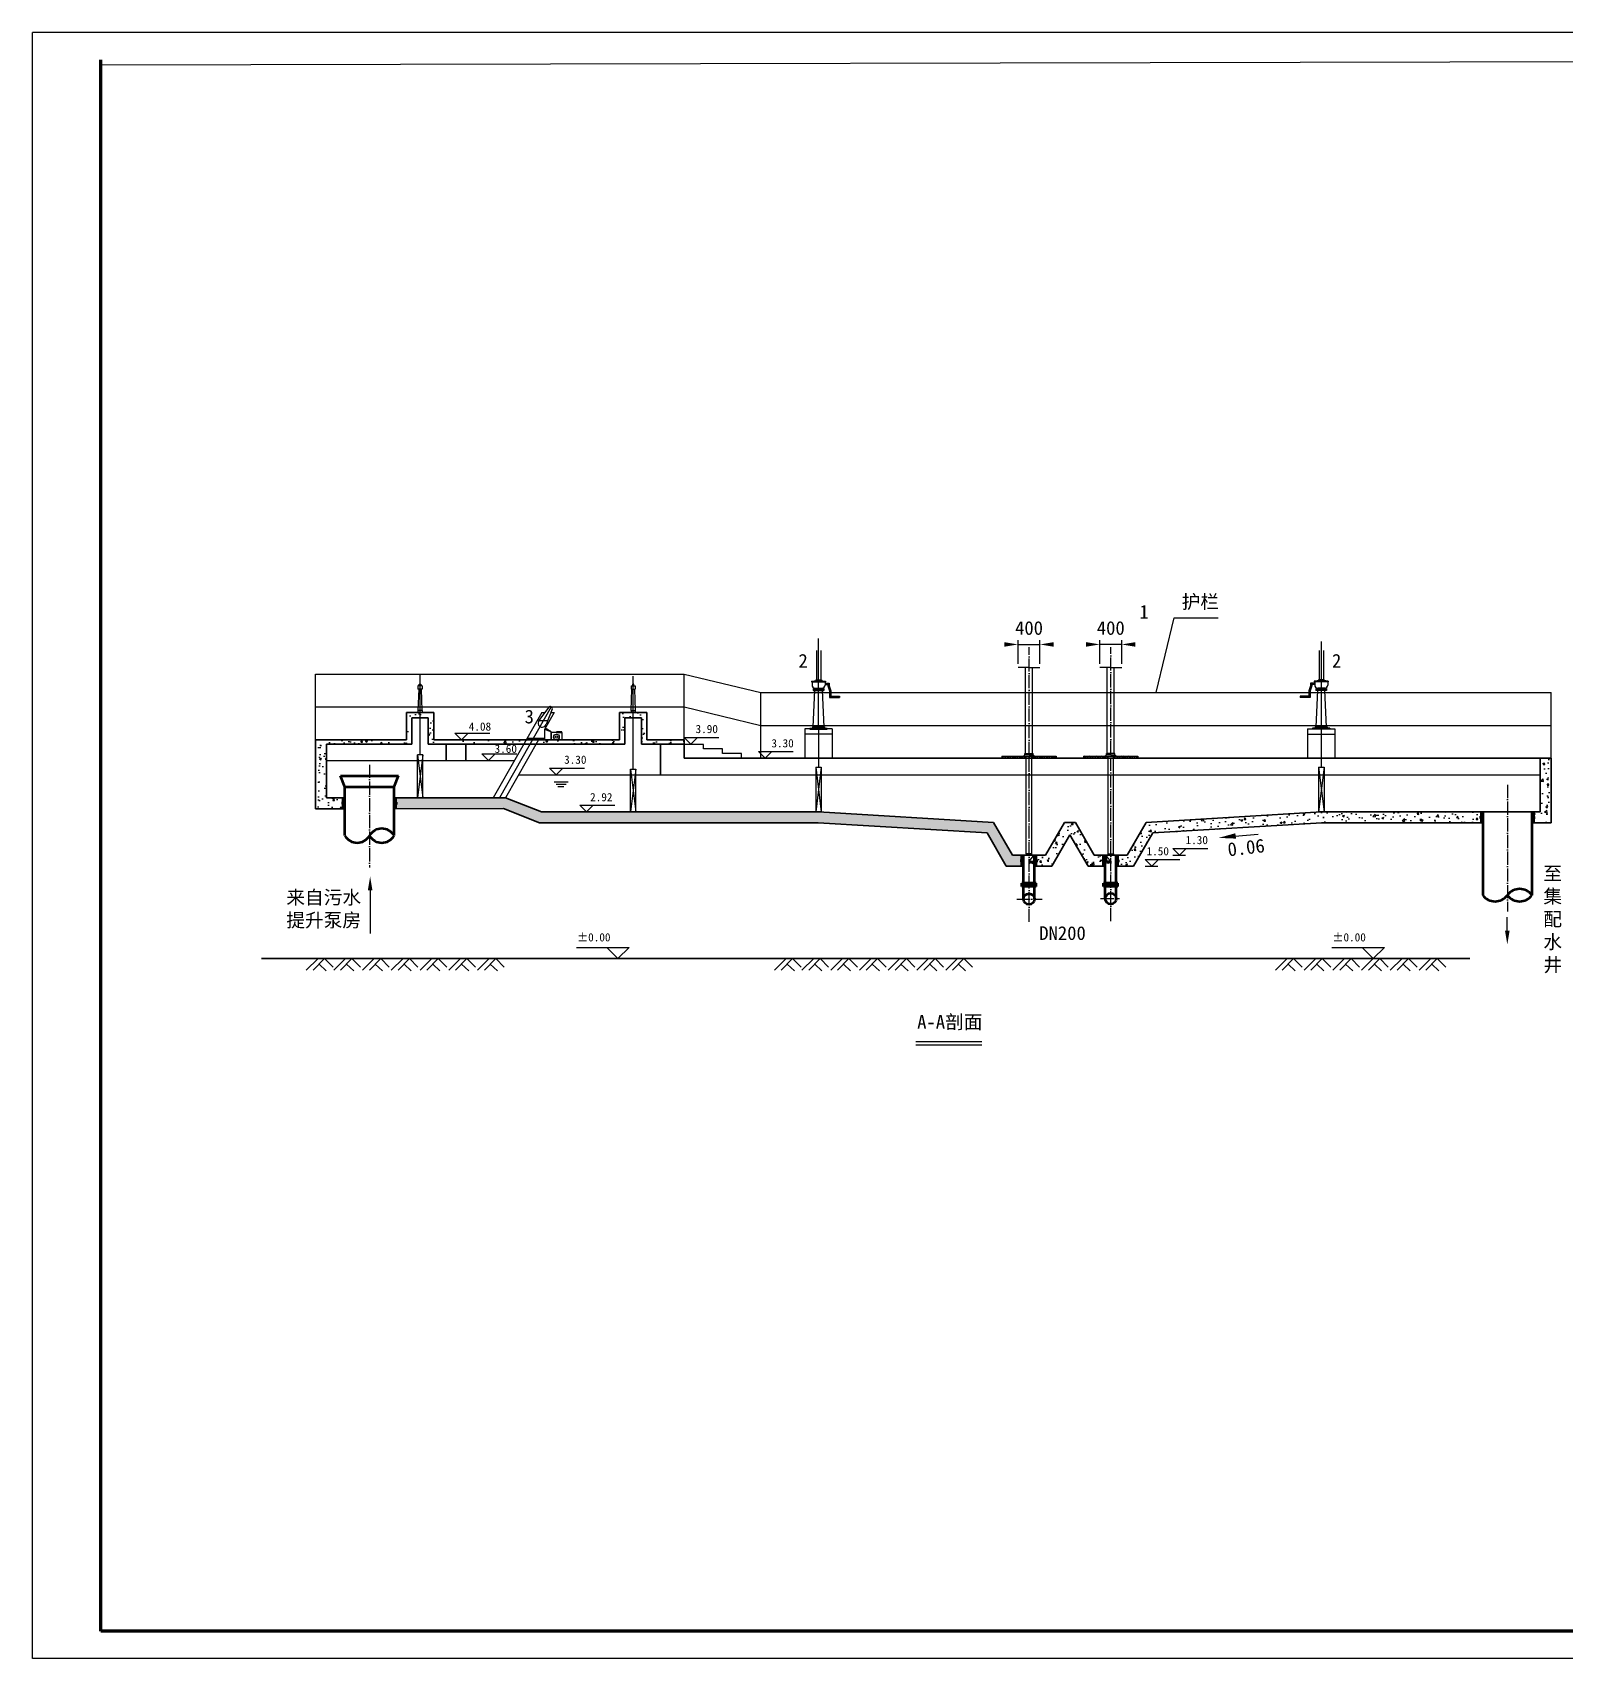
# Model space of a CAD drawing. Header units: inches. Extents: x -34962 to 57911, y -2619 to 27171.
# Drawn here: x 15861 to 43841, y -2529 to 27171 of the extents above; entities that cross this region are included whole.
import ezdxf

# ---------------------------------------------------------------- set-up
doc = ezdxf.new("R2010")
doc.units = ezdxf.units.IN
doc.header["$MEASUREMENT"] = 0
for name, pattern in [('ACAD_ISO02W100', [15, 12, -3]), ('ACAD_ISO04W100', [30.5, 24, -3, 0.5, -3]), ('CENTERX2', [4, 2.5, -0.5, 0.5, -0.5])]:
    doc.linetypes.add(name, pattern=pattern)
doc.layers.get('0').update_dxf_attribs({"lineweight": 30})
doc.layers.add('tukuang', color=7, linetype='Continuous', lineweight=60)
doc.layers.add('管道', color=90, linetype='Continuous', lineweight=50)
for name, color, linetype in [('WALL', 3, 'Continuous'), ('中心线', 2, 'ACAD_ISO04W100'), ('图层2', 5, 'Continuous')]:
    doc.layers.add(name, color=color, linetype=linetype)
doc.styles.get("Standard").update_dxf_attribs({"font": 'txt', "bigfont": 'gbcbig.shx'})
doc.styles.add('样式 1', font='')
doc.styles.get('样式 1').set_extended_font_data('FangSong_GB2312')
pattern_1 = [(50, (51804.95, -4691.4), (358.63, -31.376), [37.5, -412.5]), (355, (51804.95, -4691.4), (-69.3757, 376.096), [30, -330]), (100.4514, (51834.84, -4694), (289.2547, 344.7198), [31.87, -350.571]), (46.1842, (51804.95, -4591.4), (533.6205, -82.7595), [56.25, -618.75]), (96.6356, (51849.4, -4598.3), (467.331, 487.059), [47.805, -525.8565]), (351.1842, (51804.95, -4591.4), (467.331, 487.059), [45, -495]), (21, (51854.95, -4616.4), (298.4535, -201.3094), [37.5, -412.5]), (326, (51854.95, -4616.4), (121.6577, 362.575), [30, -330]), (71.4514, (51879.83, -4633.17), (420.1113, 161.2652), [31.87, -350.571]), (37.5, (51804.95, -4691.4), (6.07993, 166.44693), [0, -326, 0, -335, 0, -331.25]), (7.5, (51804.95, -4691.4), (131.5348, 197.20586), [0, -191, 0, -318.5, 0, -126.25]), (327.5, (51693.45, -4691.4), (266.9112, -11.27744), [0, -125, 0, -390, 0, -517.5]), (317.5, (51643.45, -4691.4), (291.5931, 50.0525), [0, -162.5, 0, -259, 0, -367.5])]

msp = doc.modelspace()

# ---------------------------------------------------------------- hatches: boundary and pattern name
at = {"lineweight": -3}
h = msp.add_hatch(dxfattribs=at)
h.set_pattern_fill('AR-CONC', color=256, scale=50, style=0)
h.set_pattern_definition(pattern_1)
h.paths.add_polyline_path([(22939.9, 14752.6), (22939.9, 14652.6), (23089.9, 14652.6), (23089.9, 14174.6), (24834.3, 14174.6), (24878.7, 14252.6), (23189.9, 14252.6), (23189.9, 14752.6)])
h.paths.add_polyline_path([(24262.7, 14200.5), (24716.3, 14200.5), (24716.3, 13975.5), (24262.7, 13975.5)], flags=9)
h = msp.add_hatch(dxfattribs=at)
h.set_pattern_fill('AR-CONC', color=256, scale=50, style=0)
h.set_pattern_definition(pattern_1)
h.paths.add_polyline_path([(26681.7, 14652.6), (26831.8, 14652.6), (26831.8, 14752.6), (26581.7, 14752.6), (26581.7, 14252.6), (25525.9, 14252.6), (25525.9, 14249.3), (25325.2, 14249.3), (25325.2, 14252.6), (25103.3, 14252.6), (25058.8, 14174.6), (26681.7, 14174.6)])
h.paths.add_polyline_path([(27081.7, 14752.6), (26831.8, 14752.6), (26831.8, 14652.6), (26981.7, 14652.6), (26981.7, 14174.6), (27760.7, 14174.6), (27760.7, 14252.6), (27081.7, 14252.6)])
h = msp.add_hatch(color=256, dxfattribs=at)
h.paths.add_polyline_path([(25525.9, 14399.7), (25429.6, 14399.7), (25333.4, 14399.7), (25333.4, 14386.7), (25429.6, 14386.7), (25525.9, 14386.7)])
h.paths.add_polyline_path([(25534.1, 14386.7), (25525.9, 14386.7), (25525.9, 14249.3), (25534.1, 14249.3)])
h.paths.add_polyline_path([(25333.4, 14386.7), (25325.2, 14386.7), (25325.2, 14249.3), (25333.4, 14249.3)])
h = msp.add_hatch(dxfattribs=at)
h.set_pattern_fill('AR-CONC', color=256, scale=50, style=0)
h.set_pattern_definition(pattern_1)
h.paths.add_polyline_path([(43397.7, 12934.6), (43277.7, 12934.6), (43277.7, 12734.6), (43597.7, 12734.6), (43597.7, 13914.6), (43397.7, 13914.6)])
h = msp.add_hatch(dxfattribs=at)
h.set_pattern_fill('AR-CONC', color=256, scale=50, style=0)
h.set_pattern_definition(pattern_1)
h.paths.add_polyline_path([(30215.5, 12934.6), (30116.5, 12934.6), (29445.1, 12934.6), (25156.6, 12934.6), (24500.1, 13194.6), (22494.8, 13194.6), (22494.8, 12993.6), (24461.9, 12994.6), (25118.4, 12734.6), (29445.1, 12734.6), (29445.1, 12734.7), (30207.6, 12734.7), (33295.7, 12549.4), (33646, 11942.6), (33931.5, 11942.6), (33931.5, 12142.6), (33761.5, 12142.6), (33415.1, 12742.6)])
h = msp.add_hatch(dxfattribs=at)
h.set_pattern_fill('AR-CONC', color=256, scale=50, style=0)
h.set_pattern_definition(pattern_1)
h.paths.add_polyline_path([(42317.7, 12934.6), (39400.7, 12934.6), (36200.7, 12742.6), (35854.3, 12142.6), (35684.3, 12142.6), (35684.3, 11942.6), (35969.8, 11942.6), (36320.1, 12549.4), (39406.7, 12734.6), (42317.7, 12734.6)])
h = msp.add_hatch(dxfattribs=at)
h.set_pattern_fill('AR-CONC', color=256, scale=50, style=0)
h.set_pattern_definition(pattern_1)
h.paths.add_polyline_path([(34907.9, 12742.6), (34807.9, 12742.6), (34807.9, 12515.8), (35138.8, 11942.6), (35424.3, 11942.6), (35424.3, 12142.6), (35254.3, 12142.6)])
h.paths.add_polyline_path([(34361.5, 12142.6), (34191.5, 12142.6), (34191.5, 11942.6), (34477, 11942.6), (34807.9, 12515.9), (34807.9, 12742.6), (34707.9, 12742.6)])
h = msp.add_hatch(dxfattribs=at)
h.set_pattern_fill('ANSI31', color=256, scale=6, style=0)
h.set_pattern_definition([(45, (19310.338, -8207.009), (-13.470384, 13.470384), [])])
h.paths.add_polyline_path([(34061.5, 12037.6), (34061.5, 11992.6), (34141.5, 11992.6), (34141.5, 12037.6)])
h = msp.add_hatch(dxfattribs=at)
h.set_pattern_fill('ANSI31', color=256, scale=2, style=0)
h.set_pattern_definition([(45, (19310.3377, -8207.009), (-4.490128, 4.490128), [])])
edge = h.paths.add_edge_path()
edge.add_line((34141.5, 12142.6), (34121.5, 12142.6))
edge.add_spline(control_points=[(34121.5, 12142.6), (34127.8, 12135), (34130.2, 12126), (34132.7, 12116.9)], knot_values=[0, 0, 0, 0, 0.2802764, 0.2802764, 0.2802764, 0.2802764], degree=3, periodic=0)
edge.add_line((34132.7, 12116.9), (34141.5, 12116.9))
edge.add_line((34141.5, 12116.9), (34141.5, 12142.6))
h = msp.add_hatch(dxfattribs=at)
h.set_pattern_fill('ANSI31', color=256, scale=2, style=0)
h.set_pattern_definition([(135, (50305.459, -8207.009), (4.490128, 4.490128), [])])
edge = h.paths.add_edge_path()
edge.add_line((35474.3, 12142.6), (35494.3, 12142.6))
edge.add_spline(control_points=[(35494.3, 12142.6), (35488, 12135), (35485.6, 12126), (35483.1, 12116.9)], knot_values=[0, 0, 0, 0, 0.2802764, 0.2802764, 0.2802764, 0.2802764], degree=3, periodic=0)
edge.add_line((35483.1, 12116.9), (35474.3, 12116.9))
edge.add_line((35474.3, 12116.9), (35474.3, 12142.6))
h = msp.add_hatch(dxfattribs=at)
h.set_pattern_fill('ANSI31', color=256, scale=6, style=0)
h.set_pattern_definition([(135, (50305.46, -8207.009), (13.470384, 13.470384), [])])
h.paths.add_polyline_path([(35554.3, 12037.6), (35554.3, 11992.6), (35474.3, 11992.6), (35474.3, 12037.6)])
at = {"layer": '管道', "lineweight": -3}
h = msp.add_hatch(dxfattribs=at)
h.set_pattern_fill('AR-CONC', scale=50, style=0)
h.set_pattern_definition(pattern_1)
h.paths.add_polyline_path([(21534.8, 13194.6), (21227.1, 13194.6), (21227.1, 14174.6), (22789.9, 14174.6), (22789.9, 14652.6), (22939.9, 14652.6), (22939.9, 14752.6), (22689.9, 14752.6), (22689.9, 14252.6), (21027.1, 14252.6), (21027.1, 12992.8), (21534.8, 12993.1)])

# ---------------------------------------------------------------- linework, layer by layer
at = {"lineweight": -3}
for p, q in [((15860.7, -2529.1), (15860.7, 27170.9)), ((30216.3, 14486.5), (30216.3, 16100.2)), ((33861.5, 15637.1), (33861.5, 16068.6)), ((34261.5, 15637.1), (34261.5, 16068.6)), ((35354.3, 15637.1), (35354.3, 16068.6)), ((35754.3, 15637.1), (35754.3, 16068.6)), ((39398.4, 16045.3), (39398.4, 13754.6)), ((30177.6, 15882.1), (30177.6, 15345.8)), ((30257.2, 15882.1), (30257.2, 15345.8)), ((33861.5, 15993.5), (34261.5, 15993.5)), ((35754.3, 15993.5), (35354.3, 15993.5)), ((39358.6, 15882.1), (39358.6, 15345.8)), ((39438.2, 15882.1), (39438.2, 15345.8)), ((22939.8, 14174.6), (22939.9, 15457.2)), ((34061.5, 15574.6), (33861.5, 15574.6)), ((33996.5, 14002.6), (33996.5, 15574.6)), ((34061.5, 15574.6), (34261.5, 15574.6)), ((34126.5, 14002.6), (34126.5, 15574.6)), ((35554.3, 15574.6), (35354.3, 15574.6)), ((35489.3, 14002.6), (35489.3, 15574.6)), ((35554.3, 15574.6), (35754.3, 15574.6)), ((35619.3, 14002.6), (35619.3, 15574.6)), ((22978.9, 15236.3), (22900.8, 15236.3)), ((22900.8, 15236.3), (22900.8, 15173.9)), ((22978.9, 15173.9), (22900.8, 15173.9)), ((22916.4, 15173.9), (22900.8, 14783.9)), ((22978.9, 14783.9), (22963.3, 15173.9)), ((22978.9, 15236.3), (22978.9, 15173.9)), ((26792.8, 15236.3), (26870.8, 15236.3)), ((26792.8, 15236.3), (26792.8, 15173.9)), ((26792.8, 15173.9), (26870.8, 15173.9)), ((26792.8, 14783.9), (26808.4, 15173.9)), ((26831.8, 13714.6), (26831.8, 15413.4)), ((26855.2, 15173.9), (26870.8, 14783.9)), ((26870.8, 15236.3), (26870.8, 15173.9)), ((30088.5, 15321.9), (30088.5, 15312.3)), ((30088.5, 15321.9), (30346.3, 15321.9)), ((30088.5, 15312.3), (30346.3, 15312.3)), ((30098.1, 15321.9), (30165.7, 15333.8)), ((30098.1, 15312.3), (30098.1, 15250.3)), ((30121.9, 15186.6), (30121.9, 15154.8)), ((30121.9, 15186.6), (30312.9, 15186.6)), ((30121.9, 15170.7), (30312.9, 15170.7)), ((30121.9, 15154.8), (30312.9, 15154.8)), ((30121.9, 14486.5), (30152, 15154.8)), ((30153.4, 15186.6), (30153.8, 15194.6)), ((30153.8, 15194.6), (30281.1, 15194.6)), ((30165.7, 15345.8), (30165.7, 15333.8)), ((30165.7, 15345.8), (30269.1, 15345.8)), ((30165.7, 15333.8), (30269.1, 15333.8)), ((30257.2, 15333.8), (30336.8, 15321.9)), ((30269.1, 15345.8), (30269.1, 15333.8)), ((30281.1, 15194.6), (30281.4, 15186.6)), ((30282.9, 15154.8), (30312.9, 14486.5)), ((30312.9, 15186.6), (30312.9, 15154.8)), ((30336.8, 15312.3), (30336.8, 15250.3)), ((30336.8, 15286.1), (30410.6, 15286.1)), ((30336.8, 15262.2), (30410.6, 15262.2)), ((30346.3, 15321.9), (30346.3, 15312.3)), ((30386.7, 15286.1), (30386.7, 15235.6)), ((30386.7, 15235.6), (30419.7, 15143.3)), ((30410.6, 15286.1), (30410.6, 15239.8)), ((30410.6, 15239.8), (30443.6, 15147.4)), ((30443.6, 15147.4), (30443.6, 15023.5)), ((39205.2, 15239.8), (39172.2, 15147.4)), ((39172.2, 15147.4), (39172.2, 15023.5)), ((39229.1, 15235.6), (39196.1, 15143.3)), ((39279, 15286.1), (39205.2, 15286.1)), ((39205.2, 15286.1), (39205.2, 15239.8)), ((39279, 15262.2), (39205.2, 15262.2)), ((39229.1, 15286.1), (39229.1, 15235.6)), ((39269.5, 15321.9), (39269.5, 15312.3)), ((39527.3, 15321.9), (39269.5, 15321.9)), ((39527.3, 15312.3), (39269.5, 15312.3)), ((39358.6, 15333.8), (39279, 15321.9)), ((39279, 15312.3), (39279, 15250.3)), ((39302.9, 15186.6), (39302.9, 15154.8)), ((39493.8, 15186.6), (39302.9, 15186.6)), ((39493.8, 15170.7), (39302.9, 15170.7)), ((39493.8, 15154.8), (39302.9, 15154.8)), ((39332.9, 15154.8), (39302.9, 14486.5)), ((39334.7, 15194.6), (39334.4, 15186.6)), ((39462, 15194.6), (39334.7, 15194.6)), ((39346.7, 15345.8), (39346.7, 15333.8)), ((39450.1, 15345.8), (39346.7, 15345.8)), ((39450.1, 15333.8), (39346.7, 15333.8)), ((39450.1, 15345.8), (39450.1, 15333.8)), ((39517.7, 15321.9), (39450.1, 15333.8)), ((39462.4, 15186.6), (39462, 15194.6)), ((39493.8, 14486.5), (39463.8, 15154.8)), ((39493.8, 15186.6), (39493.8, 15154.8)), ((39517.7, 15312.3), (39517.7, 15250.3)), ((39527.3, 15321.9), (39527.3, 15312.3)), ((25334.6, 14855.3), (24387.8, 13194.6)), ((30419.7, 15143.3), (30419.7, 15023.5)), ((30419.7, 15047.4), (30599.3, 15047.4)), ((30419.7, 15023.5), (30599.3, 15023.5)), ((30599.3, 15047.4), (30599.3, 15023.5)), ((39196.1, 15047.4), (39016.5, 15047.4)), ((39016.5, 15047.4), (39016.5, 15023.5)), ((39196.1, 15023.5), (39016.5, 15023.5)), ((39196.1, 15143.3), (39196.1, 15023.5)), ((22978.9, 14783.9), (22900.8, 14783.9)), ((22900.8, 14783.9), (22900.8, 14752.6)), ((22978.9, 14783.9), (22978.9, 14752.6)), ((25163.8, 14752.7), (24275.6, 13194.6)), ((25286.6, 14840.1), (25109.7, 14602.8)), ((25109.7, 14602.8), (25270.9, 14602.8)), ((25163.8, 14752.7), (25221.5, 14752.7)), ((25388.3, 14752.7), (25211.1, 14441.8)), ((25352.9, 14808.5), (25241.5, 14529.1)), ((25330.7, 14752.7), (25388.3, 14752.7)), ((26792.8, 14783.9), (26870.8, 14783.9)), ((26792.8, 14783.9), (26792.8, 14752.6)), ((26870.8, 14783.9), (26870.8, 14752.6)), ((24896.5, 14283.9), (25211.1, 14283.9)), ((25333.4, 14399.7), (25211.1, 14441.8)), ((25211.1, 14441.8), (25211.1, 14252.6)), ((25333.4, 14399.7), (25222.9, 14462.6)), ((25333.4, 14399.7), (25222.9, 14462.6)), ((25325.2, 14386.7), (25325.2, 14249.3)), ((25333.4, 14386.7), (25333.4, 14399.7)), ((25333.4, 14386.7), (25333.4, 14399.7)), ((25333.4, 14386.7), (25333.4, 14249.3)), ((25429.6, 14386.7), (25333.4, 14386.7)), ((25525.9, 14399.7), (25429.6, 14399.7)), ((25429.6, 14386.7), (25525.9, 14386.7)), ((25525.9, 14386.7), (25525.9, 14399.7)), ((25525.9, 14386.7), (25525.9, 14249.3)), ((30466.3, 14454.6), (29966.3, 14454.6)), ((29966.3, 14454.6), (29966.3, 13914.6)), ((30466.3, 14354.6), (29966.3, 14354.6)), ((30058.3, 14462.6), (30376.6, 14462.6)), ((30058.3, 14462.6), (30058.3, 14446.7)), ((30058.3, 14446.7), (30376.6, 14446.7)), ((30106, 14486.5), (30106, 14462.6)), ((30106, 14486.5), (30328.8, 14486.5)), ((30216.3, 14486.5), (30216.3, 13754.6)), ((30328.8, 14486.5), (30328.8, 14462.6)), ((30376.6, 14462.6), (30376.6, 14446.7)), ((30466.3, 14454.6), (30466.3, 13914.6)), ((39149.5, 14454.6), (39649.5, 14454.6)), ((39149.5, 14454.6), (39149.5, 13914.6)), ((39149.5, 14354.6), (39649.5, 14354.6)), ((39557.5, 14462.6), (39239.2, 14462.6)), ((39239.2, 14462.6), (39239.2, 14446.7)), ((39557.5, 14446.7), (39239.2, 14446.7)), ((39287, 14486.5), (39287, 14462.6)), ((39509.8, 14486.5), (39287, 14486.5)), ((39509.8, 14486.5), (39509.8, 14462.6)), ((39557.5, 14462.6), (39557.5, 14446.7)), ((39649.5, 14454.6), (39649.5, 13914.6)), ((22989.8, 13974.6), (22889.8, 13974.6)), ((22889.8, 13194.6), (22889.8, 13974.6)), ((22989.8, 13974.6), (22889.8, 13194.6)), ((22889.8, 13974.6), (22989.8, 13194.6)), ((22939.8, 13974.6), (22939.8, 14174.6)), ((22989.8, 13194.6), (22989.8, 13974.6)), ((25103.3, 14252.6), (24500.1, 13194.6)), ((27760.7, 14174.6), (27993.6, 14174.6)), ((33986.5, 13978.6), (33961.5, 13954.6)), ((33986.5, 14002.6), (34061.5, 14002.6)), ((33986.5, 13978.6), (33986.5, 14002.6)), ((34061.5, 13978.6), (33986.5, 13978.6)), ((34061.5, 14002.6), (34136.5, 14002.6)), ((34061.5, 13978.6), (34136.5, 13978.6)), ((34136.5, 13978.6), (34136.5, 14002.6)), ((34136.5, 13978.6), (34161.5, 13954.6)), ((35479.3, 13978.6), (35454.3, 13954.6)), ((35479.3, 13978.6), (35479.3, 14002.6)), ((35554.3, 14002.6), (35479.3, 14002.6)), ((35554.3, 13978.6), (35479.3, 13978.6)), ((35629.3, 14002.6), (35554.3, 14002.6)), ((35554.3, 13978.6), (35629.3, 13978.6)), ((35629.3, 13978.6), (35629.3, 14002.6)), ((35629.3, 13978.6), (35654.3, 13954.6)), ((21227.1, 13874.6), (24663.2, 13874.6)), ((24069.5, 13874.6), (24302.4, 13874.6)), ((26781.8, 13714.6), (26881.8, 13714.6)), ((26781.8, 12934.6), (26781.8, 13714.6)), ((26781.8, 13714.6), (26881.8, 12934.6)), ((26881.8, 13714.6), (26781.8, 12934.6)), ((26881.8, 12934.6), (26881.8, 13714.6)), ((30166.3, 13754.6), (30166.3, 12934.6)), ((30166.3, 13754.6), (30266.3, 13754.6)), ((30166.3, 13754.6), (30266.3, 12934.6)), ((30266.3, 13754.6), (30166.3, 12934.6)), ((30266.3, 13754.6), (30266.3, 12934.6)), ((33564, 13954.6), (33564, 13914.6)), ((33564, 13916.9), (33601.7, 13954.6)), ((33564, 13954.6), (34559, 13954.6)), ((33606.6, 13914.6), (33646.6, 13954.6)), ((33651.5, 13914.6), (33691.5, 13954.6)), ((33696.4, 13914.6), (33736.4, 13954.6)), ((33741.3, 13914.6), (33781.3, 13954.6)), ((33786.2, 13914.6), (33826.2, 13954.6)), ((33831.1, 13914.6), (33871.1, 13954.6)), ((33876, 13914.6), (33916, 13954.6)), ((33920.9, 13914.6), (33960.9, 13954.6)), ((33965.8, 13914.6), (34005.8, 13954.6)), ((34011.5, 13930.6), (34011.5, 13954.6)), ((34011.5, 12166.6), (34011.5, 13930.6)), ((34111.5, 13930.6), (34111.5, 13954.6)), ((34111.5, 13925.6), (34140.5, 13954.6)), ((34111.5, 12166.6), (34111.5, 13930.6)), ((34145.4, 13914.6), (34185.4, 13954.6)), ((34190.3, 13914.6), (34230.3, 13954.6)), ((34235.2, 13914.6), (34275.2, 13954.6)), ((34280.1, 13914.6), (34320.1, 13954.6)), ((34325, 13914.6), (34365, 13954.6)), ((34369.9, 13914.6), (34409.9, 13954.6)), ((34414.8, 13914.6), (34454.8, 13954.6)), ((34459.7, 13914.6), (34499.7, 13954.6)), ((34504.6, 13914.6), (34544.6, 13954.6)), ((34559, 13954.6), (34559, 13914.6)), ((35056.8, 13954.6), (35056.8, 13914.6)), ((35056.8, 13954.6), (36051.8, 13954.6)), ((35111.2, 13914.6), (35071.2, 13954.6)), ((35156.1, 13914.6), (35116.1, 13954.6)), ((35201, 13914.6), (35161, 13954.6)), ((35245.9, 13914.6), (35205.9, 13954.6)), ((35290.8, 13914.6), (35250.8, 13954.6)), ((35335.7, 13914.6), (35295.7, 13954.6)), ((35380.6, 13914.6), (35340.6, 13954.6)), ((35425.5, 13914.6), (35385.5, 13954.6)), ((35470.4, 13914.6), (35430.4, 13954.6)), ((35515.3, 13914.6), (35475.3, 13954.6)), ((35504.3, 13930.6), (35504.3, 13954.6)), ((35504.3, 12166.6), (35504.3, 13930.6)), ((35604.3, 13930.6), (35604.3, 13954.6)), ((35604.3, 12166.6), (35604.3, 13930.6)), ((35650, 13914.6), (35610, 13954.6)), ((35694.9, 13914.6), (35654.9, 13954.6)), ((35739.8, 13914.6), (35699.8, 13954.6)), ((35784.7, 13914.6), (35744.7, 13954.6)), ((35829.6, 13914.6), (35789.6, 13954.6)), ((35874.5, 13914.6), (35834.5, 13954.6)), ((35919.4, 13914.6), (35879.4, 13954.6)), ((35964.3, 13914.6), (35924.3, 13954.6)), ((36009.2, 13914.6), (35969.2, 13954.6)), ((36051.8, 13916.9), (36014.1, 13954.6)), ((36051.8, 13954.6), (36051.8, 13914.6)), ((39349.1, 13754.6), (39349.4, 12934.6)), ((39349.1, 13754.6), (39449.1, 13754.6)), ((39349.1, 13754.6), (39449.4, 12934.7)), ((39449.1, 13754.6), (39349.4, 12934.6)), ((39449.1, 13754.6), (39449.4, 12934.7)), ((24739.5, 13614.6), (43397.7, 13614.6)), ((25304.6, 13614.6), (25537.4, 13614.6)), ((25391.1, 13483), (25643.4, 13483)), ((25423.3, 13440.9), (25605.3, 13440.9)), ((25455.5, 13398.7), (25567.2, 13398.7)), ((37820.8, 12491.4), (38249.1, 12527)), ((34011.5, 12154.6), (34001.5, 12142.6)), ((34111.5, 12166.6), (34011.5, 12166.6)), ((34011.5, 12166.6), (34011.5, 12154.6)), ((34111.5, 12154.6), (34011.5, 12154.6)), ((34061.5, 12037.6), (34132.7, 12116.9)), ((34061.5, 12037.6), (34141.5, 12037.6)), ((34061.5, 12037.6), (34061.5, 11992.6)), ((34111.5, 12154.6), (34111.5, 12166.6)), ((34111.5, 12154.6), (34121.5, 12142.6)), ((34132.7, 12116.9), (34141.5, 12116.9)), ((34141.5, 12116.9), (34141.5, 12142.6)), ((34141.5, 12116.9), (34141.5, 12037.6)), ((35474.3, 12116.9), (35474.3, 12142.6)), ((35483.1, 12116.9), (35474.3, 12116.9)), ((35474.3, 12116.9), (35474.3, 12037.6)), ((35554.3, 12037.6), (35474.3, 12037.6)), ((35554.3, 12037.6), (35483.1, 12116.9)), ((35504.3, 12154.6), (35494.3, 12142.6)), ((35504.3, 12154.6), (35504.3, 12166.6)), ((35504.3, 12166.6), (35604.3, 12166.6)), ((35504.3, 12154.6), (35604.3, 12154.6)), ((35554.3, 12037.6), (35554.3, 11992.6)), ((35604.3, 12166.6), (35604.3, 12154.6)), ((35604.3, 12154.6), (35614.3, 12142.6)), ((36180.4, 11942.6), (36413.3, 11942.6)), ((36689.2, 12142.6), (36922.1, 12142.6)), ((22027.2, 11504.3), (22027.2, 10712.7)), ((42797.2, 10764.7), (42797.2, 11014.7)), ((25794.4, 10460.1), (26756, 10460.1)), ((26350.4, 10460.1), (26553.2, 10257.3)), ((26553.2, 10257.3), (26756, 10460.1)), ((39590.5, 10460.1), (40552.1, 10460.1)), ((40146.4, 10460.1), (40349.2, 10257.3)), ((40349.2, 10257.3), (40552.1, 10460.1)), ((21075.5, 10257.3), (20861.5, 10043.5)), ((21193.5, 10257.3), (20986.7, 10042.7)), ((21094.6, 10154.7), (21225.2, 10031.5)), ((21193.5, 10257.3), (21349, 10097.5)), ((21577.6, 10257.3), (21363.6, 10043.5)), ((21695.6, 10257.3), (21488.8, 10042.7)), ((21596.7, 10154.7), (21727.3, 10031.5)), ((21695.6, 10257.3), (21851.1, 10097.5)), ((22102.6, 10257.3), (21888.6, 10043.5)), ((22220.6, 10257.3), (22013.8, 10042.7)), ((22121.7, 10154.7), (22252.3, 10031.5)), ((22220.6, 10257.3), (22376.1, 10097.5)), ((22627.6, 10257.3), (22413.6, 10043.5)), ((22745.6, 10257.3), (22538.8, 10042.7)), ((22646.7, 10154.7), (22777.3, 10031.5)), ((22745.6, 10257.3), (22901.1, 10097.5)), ((23152.6, 10257.3), (22938.6, 10043.5)), ((23270.6, 10257.3), (23063.8, 10042.7)), ((23171.7, 10154.7), (23302.3, 10031.5)), ((23270.6, 10257.3), (23426.1, 10097.5)), ((23677.6, 10257.3), (23463.6, 10043.5)), ((23795.6, 10257.3), (23588.8, 10042.7)), ((23696.7, 10154.7), (23827.3, 10031.5)), ((23795.6, 10257.3), (23951.1, 10097.5)), ((24202.6, 10257.3), (23988.6, 10043.5)), ((24320.6, 10257.3), (24113.8, 10042.7)), ((24221.7, 10154.7), (24352.3, 10031.5)), ((24320.6, 10257.3), (24476.1, 10097.5)), ((29626.1, 10257.3), (29412.1, 10043.5)), ((29744.1, 10257.3), (29537.3, 10042.7)), ((29645.2, 10154.7), (29775.8, 10031.5)), ((29744.1, 10257.3), (29899.6, 10097.5)), ((30128.2, 10257.3), (29914.3, 10043.5)), ((30246.2, 10257.3), (30039.4, 10042.7)), ((30147.4, 10154.7), (30277.9, 10031.5)), ((30246.2, 10257.3), (30401.7, 10097.5)), ((30653.2, 10257.3), (30439.3, 10043.5)), ((30771.2, 10257.3), (30564.4, 10042.7)), ((30672.4, 10154.7), (30802.9, 10031.5)), ((30771.2, 10257.3), (30926.7, 10097.5)), ((31178.2, 10257.3), (30964.3, 10043.5)), ((31296.2, 10257.3), (31089.4, 10042.7)), ((31197.4, 10154.7), (31327.9, 10031.5)), ((31296.2, 10257.3), (31451.7, 10097.5)), ((31703.2, 10257.3), (31489.3, 10043.5)), ((31821.2, 10257.3), (31614.4, 10042.7)), ((31722.4, 10154.7), (31852.9, 10031.5)), ((31821.2, 10257.3), (31976.7, 10097.5)), ((32228.2, 10257.3), (32014.3, 10043.5)), ((32346.2, 10257.3), (32139.4, 10042.7)), ((32247.4, 10154.7), (32377.9, 10031.5)), ((32346.2, 10257.3), (32501.7, 10097.5)), ((32753.2, 10257.3), (32539.3, 10043.5)), ((32871.2, 10257.3), (32664.4, 10042.7)), ((32772.4, 10154.7), (32902.9, 10031.5)), ((32871.2, 10257.3), (33026.7, 10097.5)), ((38774.2, 10257.3), (38560.3, 10043.5)), ((38892.3, 10257.3), (38685.4, 10042.7)), ((38793.4, 10154.7), (38923.9, 10031.5)), ((38892.3, 10257.3), (39047.8, 10097.5)), ((39299.2, 10257.3), (39085.3, 10043.5)), ((39417.3, 10257.3), (39210.4, 10042.7)), ((39318.4, 10154.7), (39448.9, 10031.5)), ((39417.3, 10257.3), (39572.8, 10097.5)), ((39824.2, 10257.3), (39610.3, 10043.5)), ((39942.3, 10257.3), (39735.4, 10042.7)), ((39843.4, 10154.7), (39973.9, 10031.5)), ((39942.3, 10257.3), (40097.8, 10097.5)), ((40349.2, 10257.3), (40135.3, 10043.5)), ((40467.3, 10257.3), (40260.4, 10042.7)), ((40368.4, 10154.7), (40498.9, 10031.5)), ((40467.3, 10257.3), (40622.8, 10097.5)), ((40874.2, 10257.3), (40660.3, 10043.5)), ((40992.3, 10257.3), (40785.4, 10042.7)), ((40893.4, 10154.7), (41023.9, 10031.5)), ((40992.3, 10257.3), (41147.8, 10097.5)), ((41399.2, 10257.3), (41185.3, 10043.5)), ((41517.3, 10257.3), (41310.4, 10042.7)), ((41418.4, 10154.7), (41548.9, 10031.5)), ((41517.3, 10257.3), (41672.8, 10097.5)), ((57910.7, -2529.1), (15860.7, -2529.1))]:
    msp.add_line(p, q, dxfattribs=at)
at = {"color": 2, "linetype": 'CENTERX2', "lineweight": -3, "ltscale": 100}
msp.add_line((26831.8, 14752.6), (26831.8, 15266.3), dxfattribs=at)
for p, q in [((22689.9, 14752.6), (23189.9, 14752.6)), ((22689.9, 14752.6), (22689.9, 14252.6)), ((22789.9, 14652.6), (23089.9, 14652.6)), ((22789.9, 14652.6), (22789.9, 14174.6)), ((23089.9, 14652.6), (23089.9, 14174.6)), ((23189.9, 14752.6), (23189.9, 14252.6)), ((27081.7, 14752.6), (26581.7, 14752.6)), ((26581.7, 14752.6), (26581.7, 14252.6)), ((26981.7, 14652.6), (26681.7, 14652.6)), ((26681.7, 14652.6), (26681.7, 14174.6)), ((26981.7, 14652.6), (26981.7, 14174.6)), ((27081.7, 14752.6), (27081.7, 14252.6)), ((21027.1, 12992.8), (21027.1, 14252.6)), ((21227.1, 14174.6), (22789.9, 14174.6)), ((21227.1, 13194.6), (21227.1, 14174.6)), ((23089.9, 14174.6), (26681.7, 14174.6)), ((23414.8, 13874.6), (23414.8, 14174.6)), ((23575.8, 14252.6), (23808.7, 14252.6)), ((23775.6, 13874.6), (23775.6, 14174.6)), ((25058.8, 14174.6), (25823.7, 14174.6)), ((25103.3, 14252.6), (26581.7, 14252.6)), ((25325.2, 14249.3), (25534.1, 14249.3)), ((25823.7, 14174.6), (26581.7, 14174.6)), ((26981.7, 14174.6), (27760.7, 14174.6)), ((27081.7, 14252.6), (27760.7, 14252.6)), ((27331.8, 13614.6), (27331.8, 14174.6)), ((27349.2, 14252.6), (27427.2, 14252.6)), ((27760.7, 13914.6), (27760.7, 14252.6)), ((27760.7, 13914.6), (43597.7, 13914.6)), ((43397.7, 13914.6), (43397.7, 12934.6)), ((43597.7, 13914.6), (43597.7, 12734.6)), ((21227.1, 13194.6), (21564.8, 13194.6)), ((22464.8, 13194.6), (24500.1, 13194.6)), ((25156.6, 12934.6), (24500.1, 13194.6)), ((21027.1, 12992.8), (21564.8, 12993.1)), ((22464.8, 12993.6), (24461.9, 12994.6)), ((25118.4, 12734.6), (24461.9, 12994.6)), ((25156.6, 12934.6), (29445.1, 12934.6)), ((30266.3, 12934.6), (29445.1, 12934.6)), ((30116.5, 12934.6), (30265.1, 12934.6)), ((33415.1, 12742.6), (30215.1, 12934.6)), ((36200.7, 12742.6), (39400.7, 12934.6)), ((39499.3, 12934.6), (39349.4, 12934.6)), ((39400.7, 12934.6), (43397.7, 12934.6)), ((25118.4, 12734.6), (29445.1, 12734.6)), ((30207.6, 12734.7), (29445.1, 12734.7)), ((33295.7, 12549.4), (30207.6, 12734.7)), ((33295.7, 12549.4), (33646, 11942.6)), ((33415.1, 12742.6), (33761.5, 12142.6)), ((34707.9, 12742.6), (34361.5, 12142.6)), ((34807.9, 12515.9), (34477, 11942.6)), ((34707.9, 12742.6), (34907.9, 12742.6)), ((34807.9, 12515.8), (35138.8, 11942.6)), ((34907.9, 12742.6), (35254.3, 12142.6)), ((36200.7, 12742.6), (35854.3, 12142.6)), ((36320.1, 12549.4), (35969.8, 11942.6)), ((36320.1, 12549.4), (39408.2, 12734.7)), ((39405.2, 12734.6), (42347.7, 12734.6)), ((43247.7, 12734.6), (43597.7, 12734.6)), ((33646, 11942.6), (33961.5, 11942.6)), ((33761.5, 12142.6), (34361.5, 12142.6)), ((34061.5, 12142.6), (33981.5, 12142.6)), ((34061.5, 12142.6), (34141.5, 12142.6)), ((34141.5, 12142.6), (34121.5, 12142.6)), ((34161.5, 11942.6), (34477, 11942.6)), ((35454.3, 11942.6), (35138.8, 11942.6)), ((35854.3, 12142.6), (35254.3, 12142.6)), ((35554.3, 12142.6), (35474.3, 12142.6)), ((35474.3, 12142.6), (35494.3, 12142.6)), ((35554.3, 12142.6), (35634.3, 12142.6)), ((35969.8, 11942.6), (35654.3, 11942.6)), ((26134.4, 10257.3), (20044.7, 10257.3)), ((26134.4, 10257.3), (42110.3, 10257.3))]:
    msp.add_line(p, q)
at = {"ltscale": 10}
for p, q in [((21027.1, 14252.6), (22689.9, 14252.6)), ((23189.9, 14252.6), (25103.3, 14252.6))]:
    msp.add_line(p, q, dxfattribs=at)
at = {"lineweight": -3}
for points in [[(22925.5, 15236.3), (22925.5, 15266.3), (22954.4, 15266.3), (22954.4, 15236.3)], [(26846.1, 15236.3), (26846.1, 15266.3), (26817.2, 15266.3), (26817.2, 15236.3)], [(25534.1, 14252.6), (25534.1, 14386.7), (25325.2, 14386.7), (25325.2, 14252.6)]]:
    msp.add_lwpolyline(points, dxfattribs=at)
at = {"color": 0, "lineweight": -3, "ltscale": 0.5}
for points in [[(31992.8, 8737.7), (33200.3, 8737.7)], [(31992.8, 8682.2), (33200.3, 8682.2)]]:
    msp.add_lwpolyline(points, dxfattribs=at)
at = {"lineweight": -3}
for radius in [52.9, 23.6]:
    msp.add_circle((25429.6, 14302.2), radius, dxfattribs=at)
for centre, radius, start, end in [((30153.8, 15250.3), 55.7, 180, 270), ((30281.1, 15250.3), 55.7, 270, 0), ((39334.7, 15250.3), 55.7, 180, 270), ((39462, 15250.3), 55.7, 270, 0), ((25318.7, 14822.1), 36.8, 338.24369, 150.79751), ((25170.8, 14557.3), 76.1, 143.29124, 338.24369)]:
    msp.add_arc(centre, radius, start, end, dxfattribs=at)
for points in [[(34132.7, 12116.9), (34130.2, 12126), (34127.8, 12135), (34121.5, 12142.6)], [(35483.1, 12116.9), (35485.6, 12126), (35488, 12135), (35494.3, 12142.6)]]:
    msp.add_open_spline(points, degree=3, dxfattribs=at)
for points in [[(33611.5, 16035.2), (33611.5, 15951.9), (33861.5, 15993.5)], [(34511.5, 16035.2), (34511.5, 15951.9), (34261.5, 15993.5)], [(35104.3, 16035.2), (35104.3, 15951.9), (35354.3, 15993.5)], [(36004.3, 16035.2), (36004.3, 15951.9), (35754.3, 15993.5)], [(37843.1, 12446.6), (37828.6, 12544.3), (37526.1, 12460.1)], [(21985.5, 11504.3), (22068.8, 11504.3), (22027.2, 11754.3)], [(42755.5, 10764.7), (42838.9, 10764.7), (42797.2, 10514.7)]]:
    msp.add_solid(points, dxfattribs=at)
at = {"layer": 'tukuang'}
for p, q in [((17110.7, -2029.1), (17110.7, 26670.9)), ((57410.7, -2029.1), (17110.7, -2029.1))]:
    msp.add_line(p, q, dxfattribs=at)
at = {"layer": 'WALL', "color": 0}
for p, q in [((57910.7, 27170.9), (15860.7, 27170.9)), ((17110.7, 26581.5), (57410.7, 26670.9))]:
    msp.add_line(p, q, dxfattribs=at)
at = {"layer": 'WALL'}
for p, q in [((36381.4, 15114.6), (36713.3, 16481.3)), ((36713.3, 16481.3), (37517.7, 16481.3)), ((21027.1, 14252.6), (21027.1, 15452.6)), ((21027.1, 15452.6), (27760.7, 15452.6)), ((27760.7, 14252.6), (27760.7, 15452.6)), ((27760.7, 15452.6), (29165.1, 15114.6)), ((21027.1, 14852.6), (27760.7, 14852.6)), ((27760.7, 14852.6), (29165.1, 14514.6)), ((29165.1, 13914.6), (29165.1, 15114.6)), ((29165.1, 15114.6), (43597.7, 15114.6)), ((43597.7, 13914.6), (43597.7, 15114.6)), ((29165.1, 14514.6), (43597.7, 14514.6)), ((28112.9, 14167.9), (27760.7, 14167.9)), ((28112.9, 14083.6), (28112.9, 14167.9)), ((28462.9, 14083.6), (28112.9, 14083.6)), ((28462.9, 13999.4), (28462.9, 14083.6)), ((28812.9, 13999.4), (28462.9, 13999.4)), ((28812.9, 13914.6), (28812.9, 13999.4))]:
    msp.add_line(p, q, dxfattribs=at)
at = {"layer": '中心线', "lineweight": -3, "ltscale": 10}
for p, q in [((34061.5, 10924), (34061.5, 15942.4)), ((35554.3, 10939.9), (35554.3, 15942.4)), ((33840.9, 11342.6), (34304.4, 11342.6)), ((35368.9, 11350.5), (35716.4, 11350.5))]:
    msp.add_line(p, q, dxfattribs=at)
at = {"layer": '中心线', "ltscale": 10}
for p, q in [((22014.8, 13794.4), (22014.8, 11919.1)), ((42797.7, 13428.5), (42797.7, 11118))]:
    msp.add_line(p, q, dxfattribs=at)
at = {"layer": '图层2', "color": 0}
for p, q in [((23697.7, 14252.6), (23575.8, 14374.5)), ((23575.8, 14374.5), (24212.7, 14374.5)), ((23819.6, 14374.5), (23697.7, 14252.6)), ((27882.6, 14174.6), (27760.7, 14296.5)), ((27760.7, 14296.5), (28397.6, 14296.5)), ((28004.5, 14296.5), (27882.6, 14174.6)), ((24191.4, 13874.6), (24069.5, 13996.5)), ((24069.5, 13996.5), (24706.4, 13996.5)), ((24313.3, 13996.5), (24191.4, 13874.6)), ((29241.1, 13914.6), (29119.2, 14036.5)), ((29119.2, 14036.5), (29756, 14036.5)), ((29363, 14036.5), (29241.1, 13914.6)), ((25426.5, 13614.6), (25304.6, 13736.5)), ((25304.6, 13736.5), (25941.5, 13736.5)), ((25548.4, 13736.5), (25426.5, 13614.6)), ((25981.2, 12934.6), (25859.3, 13056.5)), ((25859.3, 13056.5), (26496.2, 13056.5)), ((26103.1, 13056.5), (25981.2, 12934.6)), ((36811.1, 12142.6), (36689.2, 12264.5)), ((36689.2, 12264.5), (37326.1, 12264.5)), ((36933, 12264.5), (36811.1, 12142.6)), ((36302.4, 11942.6), (36180.5, 12064.5)), ((36180.5, 12064.5), (36817.3, 12064.5)), ((36424.3, 12064.5), (36302.4, 11942.6))]:
    msp.add_line(p, q, dxfattribs=at)
at = {"layer": '管道'}
for p, q in [((21486.2, 13594.6), (22543.4, 13594.6)), ((21564.8, 13394.6), (21486.2, 13594.6)), ((21564.8, 12500.5), (21564.8, 13394.6)), ((21564.8, 13394.6), (22464.8, 13394.6)), ((22464.8, 13394.6), (22543.4, 13594.6)), ((22464.8, 12500.5), (22464.8, 13394.6)), ((21534.8, 13094.6), (21504.8, 13094.6)), ((21534.8, 12994.6), (21534.8, 13194.6)), ((22494.8, 12994.6), (22494.8, 13194.6)), ((22494.8, 13094.6), (22524.8, 13094.6)), ((42317.7, 12834.6), (42287.7, 12834.6)), ((42317.7, 12934.6), (42317.7, 12734.6)), ((42347.7, 12934.6), (42347.7, 11413.9)), ((43247.7, 12934.6), (43247.7, 11413.9)), ((43277.7, 12934.6), (43277.7, 12734.6)), ((43277.7, 12834.6), (43307.7, 12834.6)), ((33931.5, 12042.6), (33901.5, 12042.6)), ((33931.5, 11942.6), (33931.5, 12142.6)), ((33961.5, 11342.6), (33961.5, 12142.6)), ((34161.5, 11342.6), (34161.5, 12142.6)), ((34191.5, 11942.6), (34191.5, 12142.6)), ((34191.5, 12042.6), (34221.5, 12042.6)), ((35424.3, 12042.6), (35394.3, 12042.6)), ((35424.3, 11942.6), (35424.3, 12142.6)), ((35454.3, 11350.5), (35454.3, 12142.6)), ((35654.3, 11350.5), (35654.3, 12142.6)), ((35684.3, 11942.6), (35684.3, 12142.6)), ((35684.3, 12042.6), (35714.3, 12042.6)), ((33931.5, 11572.6), (33931.5, 11632.6)), ((34191.5, 11632.6), (33931.5, 11632.6)), ((34191.5, 11602.6), (33931.5, 11602.6)), ((34191.5, 11572.6), (34191.5, 11632.6)), ((35424.3, 11572.6), (35424.3, 11632.6)), ((35684.3, 11632.6), (35424.3, 11632.6)), ((35684.3, 11602.6), (35424.3, 11602.6)), ((35684.3, 11572.6), (35684.3, 11632.6)), ((34191.5, 11572.6), (33931.5, 11572.6)), ((35684.3, 11572.6), (35424.3, 11572.6))]:
    msp.add_line(p, q, dxfattribs=at)
for centre in [(34061.5, 11342.6), (35554.3, 11350.5)]:
    msp.add_circle(centre, 100, dxfattribs=at)
for centre, radius, start, end in [((21789.8, 12631.3), 260.3, 210.17279, 329.82721), ((22239.8, 12369.7), 260.3, 30.17279, 149.82721), ((22239.8, 12631.3), 260.3, 210.17279, 329.82721), ((42572.7, 11580.7), 280.1, 216.55224, 323.44776), ((43022.7, 11247.1), 280.1, 36.55224, 143.44776), ((43022.7, 11580.7), 280.1, 216.55224, 323.44776)]:
    msp.add_arc(centre, radius, start, end, dxfattribs=at)

# ---------------------------------------------------------------- texts
for s, insert, char_height, width, attachment_point in [('{\\fFangSong_GB2312|b0|i0|c134|p49;护栏}', (36849.2, 16898.6), 250, 1956.546, 1), ('{\\f宋体|b0|i0|c134|p2;1}', (36162.1, 16589.2), 250, 1410.2, 5), ('{\\f宋体|b0|i0|c134|p2;2}', (29935.6, 15695.1), 250, 1410.2, 5), ('{\\f宋体|b0|i0|c134|p2;2}', (39680.2, 15695.1), 250, 1410.2, 5), ('{\\fSimSun|b0|i0|c134|p2;3}', (24933.4, 14674.3), 250, 1410.2, 5), ('{\\fFangSong_GB2312|b0|i0|c134|p49;至集配水井}', (43456.1, 11934.7), 250, 354.997, 1), ('{\\fFangSong_GB2312|b0|i0|c134|p49;来自污水提升泵房}', (20497.1, 11498.8), 250, 1508.562, 1), ('{\\f宋体|b0|i0|c134|p2;±0.00}', (25804.9, 10719.1), 150, 1047.42, 1), ('{\\f宋体|b0|i0|c134|p2;DN200}', (34248.2, 10845.9), 250, 1581.3, 1), ('{\\f宋体|b0|i0|c134|p2;±0.00}', (39601, 10719.1), 150, 1047.42, 1)]:
    msp.add_mtext(s, dxfattribs=dict(insert=insert, char_height=char_height, width=width, attachment_point=attachment_point))
at = {"char_height": 250, "attachment_point": 5}
for insert in [(34061.5, 16292.1), (35554.3, 16292.1)]:
    msp.add_mtext('{\\f宋体|b0|i0|c134|p2;400}', dxfattribs=dict(at, insert=insert))
at = {"insert": (37673.6, 12369.1), "char_height": 250, "width": 1605.8, "attachment_point": 1, "rotation": 6.75042}
msp.add_mtext('{\\f宋体|b0|i0|c134|p2;0.06}', dxfattribs=at)
at = {"color": 0, "linetype": 'ACAD_ISO02W100', "ltscale": 0.5, "insert": (32018.5, 9223.3), "char_height": 250, "width": 2851.969, "attachment_point": 1}
msp.add_mtext('{\\fFangSong_GB2312|b0|i0|c134|p49;A-A剖面}', dxfattribs=at)
at = {"layer": '图层2', "color": 0, "char_height": 150, "attachment_point": 1, "style": '样式 1'}
for s, insert, width in [('4.08', (23828.7, 14568.9), 476.307), ('3.90', (27970.8, 14523.6), 476.307), ('3.30', (29356.4, 14263.6), 476.307), ('3.60', (24300.2, 14163), 476.307), ('3.30', (25570.3, 13963.6), 476.307), ('2.92', (26045, 13279.2), 525.369), ('1.30', (36920.7, 12495.9), 476.307), ('1.50', (36208.6, 12291.6), 476.307)]:
    msp.add_mtext(s, dxfattribs=dict(at, insert=insert, width=width))

doc.saveas('drawing.dxf')
